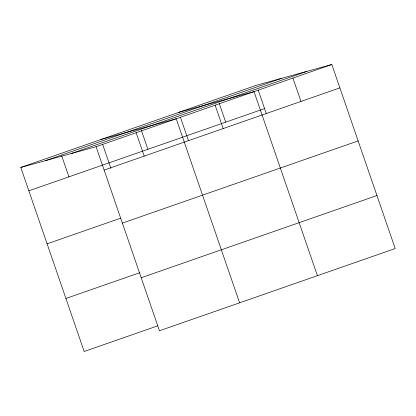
<?xml version="1.0" encoding="UTF-8"?>
<svg xmlns="http://www.w3.org/2000/svg" width="416" height="416" viewBox="0 0 416 416"><rect width="100%" height="100%" fill="white"/><g stroke="black" fill="none" stroke-linecap="round" stroke-linejoin="round"><path stroke-width="0.62" d="M20.8 167.445L256.547 85.233L331.828 64.506L395.2 248.555L159.453 330.767L96.08 146.713L20.8 167.445L84.172 351.494L157.648 325.874M45.64 160.602L281.388 78.395M71.24 153.556L306.982 71.349M96.08 146.713L331.828 64.506M28.844 190.814L264.592 108.607M104.13 170.082L339.872 87.875M47.107 243.838L120.578 218.218M122.387 223.111L358.129 140.899M65.915 298.47L140 272.636M141.196 277.742L376.943 195.53M178.75 112.362L254.03 91.634L317.403 275.683M100.953 139.49L176.233 118.763L239.606 302.812M292.926 78.073L300.976 101.442M258.196 90.028L266.271 113.48M219.3 103.594L225.696 122.169M215.134 105.201L223.179 128.57M180.398 117.156L188.474 140.608M141.294 130.125L147.898 149.297M136.157 132.74L144.206 156.109M102.606 144.284L110.89 168.35M61.703 155.865L68.926 176.836"/></g></svg>
